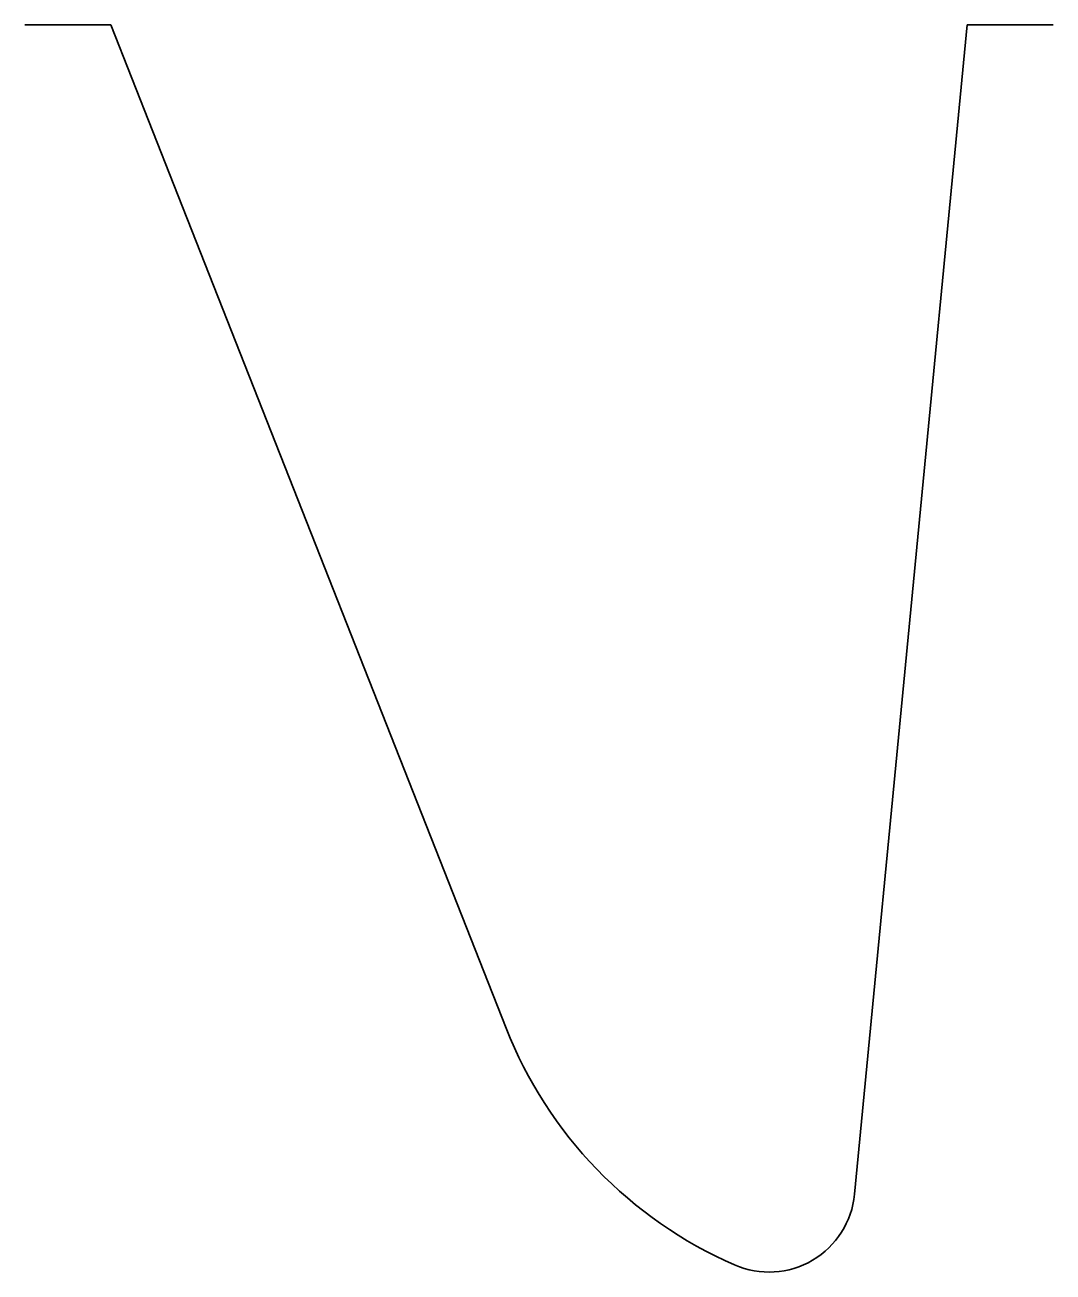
# Model space of a CAD drawing. Header units: millimetres. Extents: x 0 to 12, y -14.5 to 0.
import ezdxf

# ---------------------------------------------------------------- set-up
doc = ezdxf.new("R2010")
doc.units = ezdxf.units.MM
doc.layers.add('粗实线层', color=7, linetype='Continuous', lineweight=35)

msp = doc.modelspace()

# ---------------------------------------------------------------- linework, layer by layer
at = {"layer": '粗实线层'}
for p, q in [((1, 0), (0, 0)), ((1.733, -1.861), (1, 0)), ((10.957, 0), (9.647, -13.596)), ((10.957, 0), (11.957, 0)), ((1.733, -1.861), (5.595, -11.665))]:
    msp.add_line(p, q, dxfattribs=at)
for centre, radius, start, end in [((10.247, -9.832), 5, 201.5002, 246.5001), ((8.652, -13.501), 1, 246.5004, 354.5)]:
    msp.add_arc(centre, radius, start, end, dxfattribs=at)

doc.saveas('drawing.dxf')
